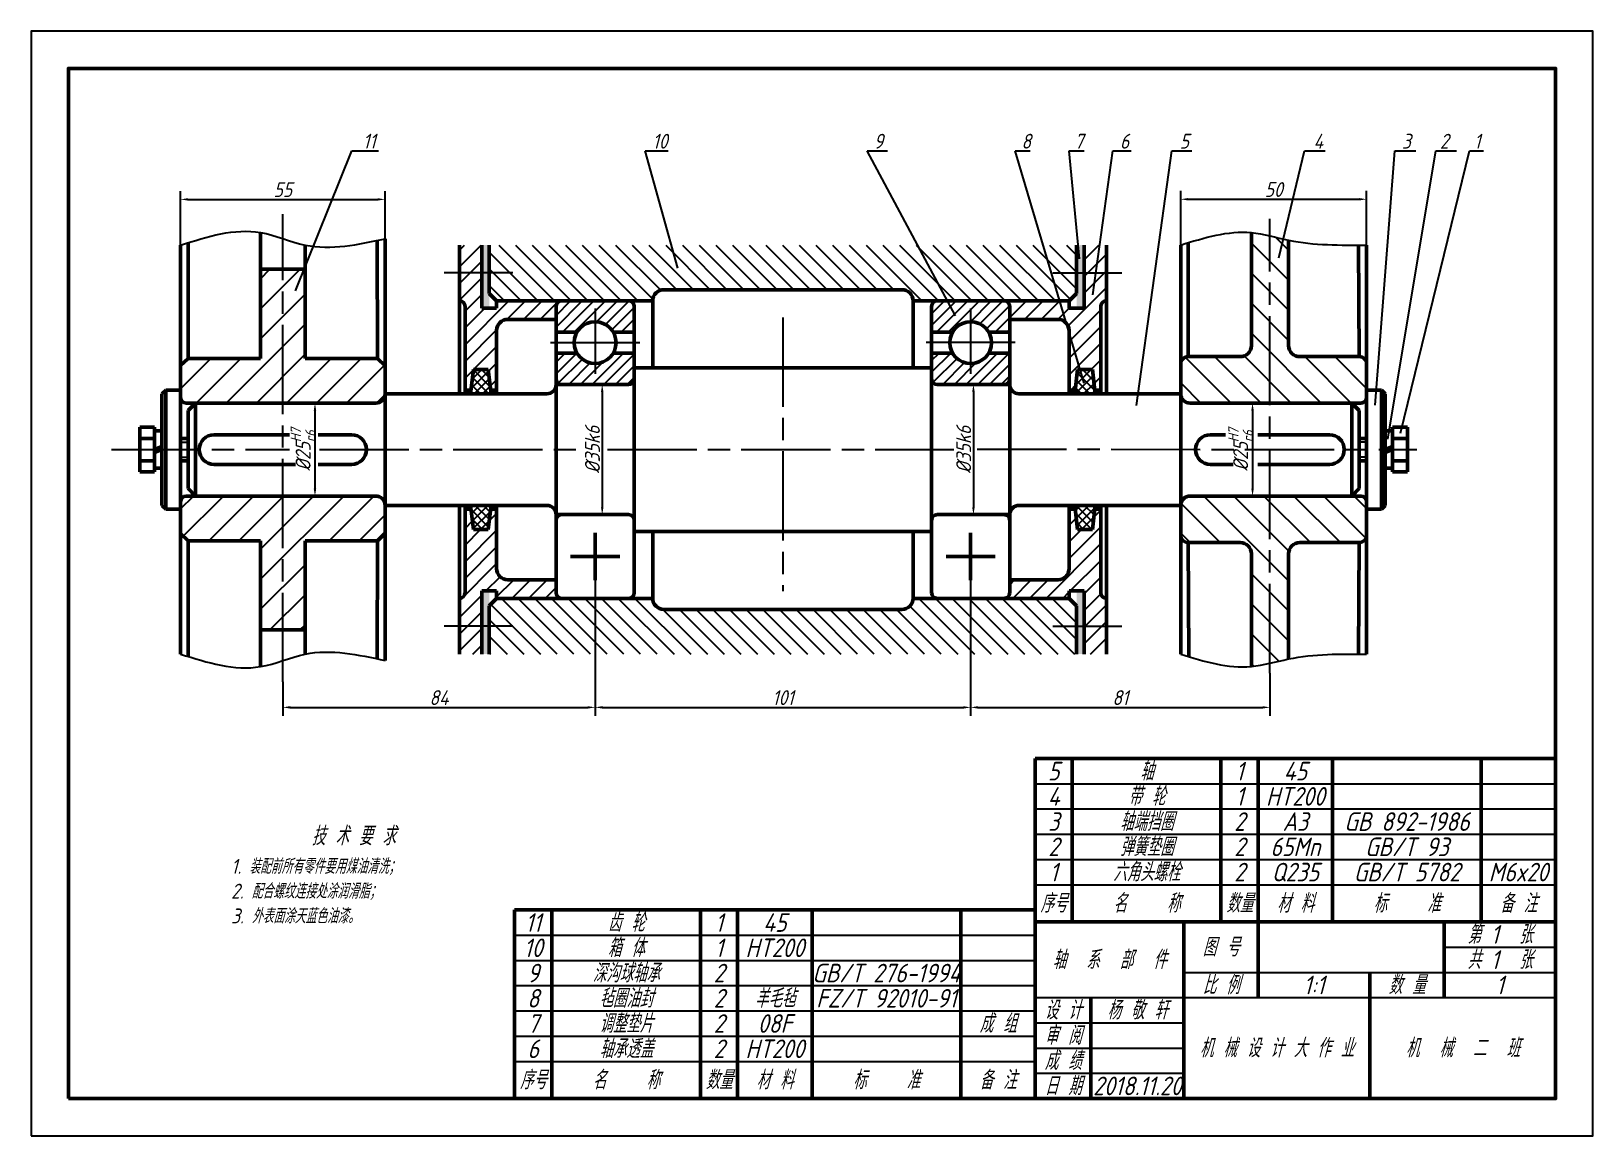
# Model space of a CAD drawing. Header units: millimetres. Extents: x 0 to 878, y 0 to 297.
# Drawn here: x 0 to 420, y 0 to 297 of the extents above; entities that cross this region are included whole.
import ezdxf

# ---------------------------------------------------------------- set-up
doc = ezdxf.new("R2010")
doc.units = ezdxf.units.MM
doc.linetypes.add('ACAD_ISO08W100', pattern=[36, 24, -3, 6, -3])
doc.layers.get('0').update_dxf_attribs({"lineweight": 25})
for name, color, linetype, lineweight in [('剖面线', 3, 'Continuous', 25), ('标注', 5, 'Continuous', 25), ('粗线', 7, 'Continuous', 50), ('细点画线', 1, 'ACAD_ISO08W100', 25)]:
    doc.layers.add(name, color=color, linetype=linetype, lineweight=lineweight)
doc.styles.add('GB', font='gbeitc.shx', dxfattribs={"height": 4, "bigfont": 'gbcbig.shx'})
doc.styles.add('表格', font='gbeitc.shx', dxfattribs={"height": 5, "bigfont": 'gbcbig.shx'})
doc.dimstyles.new('GB', dxfattribs={"dimtxt": 4, "dimasz": 2, "dimexe": 2.25, "dimexo": 0, "dimtad": 1, "dimdec": 0, "dimzin": 0, "dimdsep": 46, "dimtxsty": 'GB', "dimcen": 0.09, "dimadec": 0, "dimazin": 0, "dimtfac": 1, "dimtdec": 0, "dimtmove": 0, "dimatfit": 3, "dimfxl": 1, "dimtolj": 1, "dimtzin": 0, "dimarcsym": 0})
doc.dimstyles.new('GB$0', dxfattribs={"dimtxt": 4, "dimasz": 2, "dimexe": 2.25, "dimexo": 0, "dimtad": 1, "dimdec": 0, "dimzin": 0, "dimdsep": 46, "dimtxsty": 'GB', "dimcen": 0.09, "dimadec": 0, "dimazin": 0, "dimtfac": 1, "dimtdec": 0, "dimtmove": 0, "dimatfit": 3, "dimfxl": 1, "dimtolj": 1, "dimtzin": 0, "dimarcsym": 0})
pattern_1 = [(45, (-487.2824, -27.532), (-4.041115, 4.041115), [])]
pattern_2 = [(45, (-487.2824, -27.532), (-2.245064, 2.245064), [])]
pattern_3 = [(135, (-487.2824, -27.532), (-2.245064, -2.245064), [])]

# ---------------------------------------------------------------- blocks, each defined once
blk = doc.blocks.new('*T72')
at = {"color": 0, "linetype": 'ByBlock', "lineweight": -2, "transparency": 16777216}
for p, q in [((0, 0), (140, 0)), ((0, 0), (0, -47.51)), ((40, 0), (40, -47.51)), ((60, 0), (60, -20.36)), ((110, 0), (110, -20.36)), ((140, 0), (140, -47.51)), ((110, -6.79), (140, -6.79)), ((40, -13.57), (140, -13.57)), ((90, -13.57), (90, -47.51)), ((0, -20.36), (140, -20.36)), ((15, -20.36), (15, -47.51)), ((0, -27.15), (40, -27.15)), ((0, -33.93), (40, -33.93)), ((0, -40.72), (40, -40.72)), ((0, -47.51), (140, -47.51))]:
    blk.add_line(p, q, dxfattribs=at)
at = {"color": 0, "transparency": 16777216, "char_height": 5, "attachment_point": 5, "style": '表格'}
for s, insert, width in [('图 号', (50, -6.79), 19.88), ('第 1  张', (125, -3.39), 29.88), ('轴  系  部  件', (20, -10.18), 39.88), ('共 1  张', (125, -10.18), 29.88), ('比 例', (50, -16.97), 19.88), ('1:1', (75, -16.97), 29.88), ('数 量', (100, -16.97), 19.88), ('1', (125, -16.97), 29.88), ('设 计', (7.5, -23.75), 14.88), ('杨 敬 轩', (27.5, -23.75), 24.88), ('审 阅', (7.5, -30.54), 14.88), ('机 械 设 计 大 作 业', (65, -33.93), 49.88), ('机  械  二  班', (115, -33.93), 49.88), ('成 绩', (7.5, -37.33), 14.88), ('日 期', (7.5, -44.11), 14.88), ('2018.11.20', (27.5, -44.11), 24.88)]:
    blk.add_mtext(s, dxfattribs=dict(at, insert=insert, width=width))
blk = doc.blocks.new('*T73')
at = {"color": 0, "linetype": 'ByBlock', "lineweight": -2, "transparency": 16777216}
for p, q in [((0, 43.93), (140, 43.93)), ((0, 0), (0, 43.93)), ((10, 0), (10, 43.93)), ((50, 0), (50, 43.93)), ((60, 0), (60, 43.93)), ((80, 0), (80, 43.93)), ((120, 0), (120, 43.93)), ((140, 0), (140, 43.93)), ((0, 37.15), (140, 37.15)), ((0, 30.36), (140, 30.36)), ((0, 23.57), (140, 23.57)), ((0, 16.79), (140, 16.79)), ((0, 10), (140, 10)), ((0, 0), (140, 0))]:
    blk.add_line(p, q, dxfattribs=at)
at = {"color": 0, "transparency": 16777216, "char_height": 5, "attachment_point": 5, "style": '表格'}
for s, insert, width in [('5', (5, 40.54), 9.88), ('轴', (30, 40.54), 39.88), ('1', (55, 40.54), 9.88), ('45', (70, 40.54), 19.88), ('4', (5, 33.75), 9.88), ('带 轮', (30, 33.75), 39.88), ('1', (55, 33.75), 9.88), ('HT200', (70, 33.75), 19.88), ('3', (5, 26.97), 9.88), ('轴端挡圈', (30, 26.97), 39.88), ('2', (55, 26.97), 9.88), ('A3', (70, 26.97), 19.88), ('GB 892-1986', (100, 26.97), 39.88), ('2', (5, 20.18), 9.88), ('弹簧垫圈', (30, 20.18), 39.88), ('2', (55, 20.18), 9.88), ('65Mn', (70, 20.18), 19.88), ('GB/T 93', (100, 20.18), 39.88), ('1', (5, 13.39), 9.88), ('六角头螺栓', (30, 13.39), 39.88), ('2', (55, 13.39), 9.88), ('Q235', (70, 13.39), 19.88), ('GB/T 5782', (100, 13.39), 39.88), ('M6x20', (130, 13.39), 19.88), ('序号', (5, 5), 9.88), ('名    称', (30, 5), 39.88), ('数量', (55, 5), 9.88), ('材 料', (70, 5), 19.88), ('标    准', (100, 5), 39.88), ('备 注', (130, 5), 19.88)]:
    blk.add_mtext(s, dxfattribs=dict(at, insert=insert, width=width))
blk = doc.blocks.new('*D91')
at = {"layer": 'Defpoints', "color": 0, "transparency": 16777216}
for p in [(150.92, 202.01), (150.92, 167.01), (153.57, 167.01)]:
    blk.add_point(p, dxfattribs=at)
at = {"layer": '标注', "color": 0, "lineweight": -2, "transparency": 16777216}
for p, q in [((150.92, 202.01), (155.82, 202.01)), ((153.57, 200.01), (153.57, 169.01)), ((150.92, 167.01), (155.82, 167.01))]:
    blk.add_line(p, q, dxfattribs=at)
at = {"layer": '标注', "color": 0, "transparency": 16777216}
for points in [[(153.24, 200.01), (153.91, 200.01), (153.57, 202.01)], [(153.24, 169.01), (153.91, 169.01), (153.57, 167.01)]]:
    blk.add_solid(points, dxfattribs=at)
at = {"layer": '标注', "color": 0, "transparency": 16777216, "insert": (150.95, 184.51), "char_height": 4, "attachment_point": 5, "rotation": 90, "style": 'GB'}
blk.add_mtext('\\A1;%%C35k6', dxfattribs=at)
blk = doc.blocks.new('*D89')
at = {"layer": 'Defpoints', "color": 0, "transparency": 16777216}
for p in [(250.77, 202.01), (250.77, 167.01), (253.42, 167.01)]:
    blk.add_point(p, dxfattribs=at)
at = {"layer": '标注', "color": 0, "lineweight": -2, "transparency": 16777216}
for p, q in [((250.77, 202.01), (255.67, 202.01)), ((253.42, 200.01), (253.42, 169.01)), ((250.77, 167.01), (255.67, 167.01))]:
    blk.add_line(p, q, dxfattribs=at)
at = {"layer": '标注', "color": 0, "transparency": 16777216}
for points in [[(253.09, 200.01), (253.76, 200.01), (253.42, 202.01)], [(253.09, 169.01), (253.76, 169.01), (253.42, 167.01)]]:
    blk.add_solid(points, dxfattribs=at)
at = {"layer": '标注', "color": 0, "transparency": 16777216, "insert": (250.8, 184.51), "char_height": 4, "attachment_point": 5, "rotation": 90, "style": 'GB'}
blk.add_mtext('\\A1;%%C35k6', dxfattribs=at)
blk = doc.blocks.new('*D92')
at = {"layer": 'Defpoints', "color": 0, "transparency": 16777216}
for p in [(67.67, 197.01), (67.17, 172.01), (76.32, 172.01)]:
    blk.add_point(p, dxfattribs=at)
at = {"layer": '标注', "color": 0, "lineweight": -2, "transparency": 16777216}
for p, q in [((67.67, 197.01), (78.57, 197.01)), ((76.32, 195.01), (76.32, 174.01)), ((67.17, 172.01), (78.57, 172.01))]:
    blk.add_line(p, q, dxfattribs=at)
at = {"layer": '标注', "color": 0, "transparency": 16777216}
for points in [[(75.98, 195.01), (76.65, 195.01), (76.32, 197.01)], [(75.98, 174.01), (76.65, 174.01), (76.32, 172.01)]]:
    blk.add_solid(points, dxfattribs=at)
at = {"layer": '标注', "color": 0, "transparency": 16777216, "insert": (73.13, 184.51), "char_height": 4, "attachment_point": 5, "rotation": 90, "style": 'GB'}
blk.add_mtext('\\A1;%%C25{\\H0.7x;\\SH7^ r6;}', dxfattribs=at)
blk = doc.blocks.new('*D90')
at = {"layer": 'Defpoints', "color": 0, "transparency": 16777216}
for p in [(326.03, 197.01), (325.53, 172.01), (328.49, 172.01)]:
    blk.add_point(p, dxfattribs=at)
at = {"layer": '标注', "color": 0, "lineweight": -2, "transparency": 16777216}
for p, q in [((326.03, 197.01), (330.74, 197.01)), ((328.49, 195.01), (328.49, 174.01)), ((325.53, 172.01), (330.74, 172.01))]:
    blk.add_line(p, q, dxfattribs=at)
at = {"layer": '标注', "color": 0, "transparency": 16777216}
for points in [[(328.16, 195.01), (328.82, 195.01), (328.49, 197.01)], [(328.16, 174.01), (328.82, 174.01), (328.49, 172.01)]]:
    blk.add_solid(points, dxfattribs=at)
at = {"layer": '标注', "color": 0, "transparency": 16777216, "insert": (325.3, 184.51), "char_height": 4, "attachment_point": 5, "rotation": 90, "style": 'GB'}
blk.add_mtext('\\A1;%%C25{\\H0.7x;\\SH7^ r6;}', dxfattribs=at)
blk = doc.blocks.new('*D93')
at = {"layer": 'Defpoints', "color": 0, "transparency": 16777216}
for p in [(151.67, 149.41), (67.67, 122.03), (151.67, 115.19)]:
    blk.add_point(p, dxfattribs=at)
at = {"layer": '标注', "color": 0, "lineweight": -2, "transparency": 16777216}
for p, q in [((151.67, 149.41), (151.67, 112.94)), ((67.67, 122.03), (67.67, 112.94)), ((69.67, 115.19), (149.67, 115.19))]:
    blk.add_line(p, q, dxfattribs=at)
at = {"layer": '标注', "color": 0, "transparency": 16777216}
for points in [[(69.67, 115.52), (69.67, 114.86), (67.67, 115.19)], [(149.67, 115.52), (149.67, 114.86), (151.67, 115.19)]]:
    blk.add_solid(points, dxfattribs=at)
at = {"layer": '标注', "color": 0, "transparency": 16777216, "insert": (109.67, 117.81), "char_height": 4, "attachment_point": 5, "style": 'GB'}
blk.add_mtext('\\A1;84', dxfattribs=at)
blk = doc.blocks.new('*D94')
at = {"layer": 'Defpoints', "color": 0, "transparency": 16777216}
for p in [(151.67, 149.41), (252.67, 149.41), (252.67, 115.19)]:
    blk.add_point(p, dxfattribs=at)
at = {"layer": '标注', "color": 0, "lineweight": -2, "transparency": 16777216}
for p, q in [((151.67, 149.41), (151.67, 112.94)), ((252.67, 149.41), (252.67, 112.94)), ((153.67, 115.19), (250.67, 115.19))]:
    blk.add_line(p, q, dxfattribs=at)
at = {"layer": '标注', "color": 0, "transparency": 16777216}
for points in [[(153.67, 115.52), (153.67, 114.86), (151.67, 115.19)], [(250.67, 115.52), (250.67, 114.86), (252.67, 115.19)]]:
    blk.add_solid(points, dxfattribs=at)
at = {"layer": '标注', "color": 0, "transparency": 16777216, "insert": (202.17, 117.81), "char_height": 4, "attachment_point": 5, "style": 'GB'}
blk.add_mtext('\\A1;101', dxfattribs=at)
blk = doc.blocks.new('*D95')
at = {"layer": 'Defpoints', "color": 0, "transparency": 16777216}
for p in [(252.67, 149.41), (333.17, 124.42), (333.17, 115.19)]:
    blk.add_point(p, dxfattribs=at)
at = {"layer": '标注', "color": 0, "lineweight": -2, "transparency": 16777216}
for p, q in [((252.67, 149.41), (252.67, 112.94)), ((333.17, 124.42), (333.17, 112.94)), ((254.67, 115.19), (331.17, 115.19))]:
    blk.add_line(p, q, dxfattribs=at)
at = {"layer": '标注', "color": 0, "transparency": 16777216}
for points in [[(254.67, 115.52), (254.67, 114.86), (252.67, 115.19)], [(331.17, 115.52), (331.17, 114.86), (333.17, 115.19)]]:
    blk.add_solid(points, dxfattribs=at)
at = {"layer": '标注', "color": 0, "transparency": 16777216, "insert": (292.92, 117.81), "char_height": 4, "attachment_point": 5, "style": 'GB'}
blk.add_mtext('\\A1;81', dxfattribs=at)
blk = doc.blocks.new('*D96')
at = {"layer": 'Defpoints', "color": 0, "transparency": 16777216}
for p in [(95.17, 251.79), (40.17, 239.51), (95.17, 241.22)]:
    blk.add_point(p, dxfattribs=at)
at = {"layer": '标注', "color": 0, "lineweight": -2, "transparency": 16777216}
for p, q in [((40.17, 239.51), (40.17, 254.04)), ((95.17, 241.22), (95.17, 254.04)), ((42.17, 251.79), (93.17, 251.79))]:
    blk.add_line(p, q, dxfattribs=at)
at = {"layer": '标注', "color": 0, "transparency": 16777216}
for points in [[(42.17, 252.12), (42.17, 251.46), (40.17, 251.79)], [(93.17, 252.12), (93.17, 251.46), (95.17, 251.79)]]:
    blk.add_solid(points, dxfattribs=at)
at = {"layer": '标注', "color": 0, "transparency": 16777216, "insert": (67.67, 254.41), "char_height": 4, "attachment_point": 5, "style": 'GB'}
blk.add_mtext('\\A1;55', dxfattribs=at)
blk = doc.blocks.new('*D97')
at = {"layer": 'Defpoints', "color": 0, "transparency": 16777216}
for p in [(359.17, 251.82), (309.17, 239.51), (359.17, 239.51)]:
    blk.add_point(p, dxfattribs=at)
at = {"layer": '标注', "color": 0, "lineweight": -2, "transparency": 16777216}
for p, q in [((309.17, 239.51), (309.17, 254.07)), ((359.17, 239.51), (359.17, 254.07)), ((311.17, 251.82), (357.17, 251.82))]:
    blk.add_line(p, q, dxfattribs=at)
at = {"layer": '标注', "color": 0, "transparency": 16777216}
for points in [[(311.17, 252.15), (311.17, 251.49), (309.17, 251.82)], [(357.17, 252.15), (357.17, 251.49), (359.17, 251.82)]]:
    blk.add_solid(points, dxfattribs=at)
at = {"layer": '标注', "color": 0, "transparency": 16777216, "insert": (334.17, 254.44), "char_height": 4, "attachment_point": 5, "style": 'GB'}
blk.add_mtext('\\A1;50', dxfattribs=at)
blk = doc.blocks.new('*T100')
at = {"color": 0, "linetype": 'ByBlock', "lineweight": -2, "transparency": 16777216}
for p, q in [((0, 50.72), (140, 50.72)), ((0, 0), (0, 50.72)), ((10, 0), (10, 50.72)), ((50, 0), (50, 50.72)), ((60, 0), (60, 50.72)), ((80, 0), (80, 50.72)), ((120, 0), (120, 50.72)), ((140, 0), (140, 50.72)), ((0, 43.93), (140, 43.93)), ((0, 37.15), (140, 37.15)), ((0, 30.36), (140, 30.36)), ((0, 23.57), (140, 23.57)), ((0, 16.79), (140, 16.79)), ((0, 10), (140, 10)), ((0, 0), (140, 0))]:
    blk.add_line(p, q, dxfattribs=at)
at = {"color": 0, "transparency": 16777216, "char_height": 5, "attachment_point": 5, "style": '表格'}
for s, insert, width in [('11', (5, 47.33), 9.88), ('齿 轮', (30, 47.33), 39.88), ('1', (55, 47.33), 9.88), ('45', (70, 47.33), 19.88), ('10', (5, 40.54), 9.88), ('箱 体', (30, 40.54), 39.88), ('1', (55, 40.54), 9.88), ('HT200', (70, 40.54), 19.88), ('9', (5, 33.75), 9.88), ('深沟球轴承', (30, 33.75), 39.88), ('2', (55, 33.75), 9.88), ('GB/T 276-1994', (100, 33.75), 39.88), ('8', (5, 26.97), 9.88), ('毡圈油封', (30, 26.97), 39.88), ('2', (55, 26.97), 9.88), ('羊毛毡', (70, 26.97), 19.88), ('FZ/T 92010-91', (100, 26.97), 39.88), ('7', (5, 20.18), 9.88), ('调整垫片', (30, 20.18), 39.88), ('2', (55, 20.18), 9.88), ('08F', (70, 20.18), 19.88), ('成 组', (130, 20.18), 19.88), ('6', (5, 13.39), 9.88), ('轴承透盖', (30, 13.39), 39.88), ('2', (55, 13.39), 9.88), ('HT200', (70, 13.39), 19.88), ('序号', (5, 5), 9.88), ('名    称', (30, 5), 39.88), ('数量', (55, 5), 9.88), ('材 料', (70, 5), 19.88), ('标    准', (100, 5), 39.88), ('备 注', (130, 5), 19.88)]:
    blk.add_mtext(s, dxfattribs=dict(at, insert=insert, width=width))

msp = doc.modelspace()

# ---------------------------------------------------------------- hatches: boundary and pattern name
at = {"layer": '剖面线'}
h = msp.add_hatch(dxfattribs=at)
h.set_pattern_fill('ANSI31', color=256)
h.set_pattern_definition(pattern_2)
h.paths.add_polyline_path([(128.17, 219.51), (141.17, 219.51), (141.17, 223.01, -0.414214), (142.67, 224.51), (125.17, 224.51), (125.17, 222.51), (121.17, 222.51), (121.17, 239.51), (115.17, 239.51), (115.17, 224.51, -0.414214), (116.67, 223.01), (116.67, 200.51), (118.29, 200.51), (118.92, 206.01), (122.92, 206.01), (123.56, 200.51), (125.17, 200.51), (125.17, 206.01), (125.17, 216.51, -0.414214)])
h = msp.add_hatch(dxfattribs=at)
h.set_pattern_fill('ANSI31', color=256)
h.set_pattern_definition(pattern_2)
h.paths.add_polyline_path([(125.17, 152.51), (125.17, 168.51), (123.56, 168.51), (122.92, 163.01), (118.92, 163.01), (118.29, 168.51), (116.67, 168.51), (116.67, 146.01, -0.414214), (115.17, 144.51), (115.17, 129.51), (121.17, 129.51), (121.17, 146.51), (125.17, 146.51), (125.17, 144.51), (142.67, 144.51, -0.414214), (141.17, 146.01), (141.17, 149.51), (128.17, 149.51, -0.414214)])
h.paths.add_polyline_path([(287.67, 168.51), (286.06, 168.51), (285.42, 163.01), (281.42, 163.01), (280.79, 168.51), (279.17, 168.51), (279.17, 152.51, -0.414214), (276.17, 149.51), (263.17, 149.51), (263.17, 146.01, -0.414214), (261.67, 144.51), (279.17, 144.51), (279.17, 146.51), (283.17, 146.51), (283.17, 129.51), (289.17, 129.51), (289.17, 144.51, -0.414214), (287.67, 146.01)])
h.paths.add_polyline_path([(287.67, 223.01, -0.414214), (289.17, 224.51), (289.17, 239.51), (283.17, 239.51), (283.17, 222.51), (279.17, 222.51), (279.17, 224.51), (261.67, 224.51, -0.414214), (263.17, 223.01), (263.17, 219.51), (276.17, 219.51, -0.414214), (279.17, 216.51), (279.17, 200.51), (280.79, 200.51), (281.42, 206.01), (285.42, 206.01), (286.06, 200.51), (287.67, 200.51)])
h = msp.add_hatch(color=256, dxfattribs=at)
h.dxf.hatch_style = 1
h.paths.add_polyline_path([(123.17, 239.51), (121.17, 239.51), (121.17, 222.51), (123.17, 222.51)])
h.paths.add_polyline_path([(283.17, 239.51), (281.17, 239.51), (281.17, 222.51), (283.17, 222.51)])
h.paths.add_polyline_path([(283.17, 146.51), (281.17, 146.51), (281.17, 129.51), (283.17, 129.51)])
h.paths.add_polyline_path([(123.17, 146.51), (121.17, 146.51), (121.17, 129.51), (123.17, 129.51)])
h = msp.add_hatch(dxfattribs=at)
h.set_pattern_fill('ANSI31', color=256, angle=90)
h.set_pattern_definition(pattern_3)
h.paths.add_polyline_path([(281.17, 239.51), (202.17, 239.51), (123.17, 239.51), (123.17, 226.51), (125.17, 224.51), (167.17, 224.51, -0.414214), (170.17, 227.51), (234.17, 227.51, -0.414214), (237.17, 224.51), (279.17, 224.51), (281.17, 226.51)])
h = msp.add_hatch(dxfattribs=at)
h.set_pattern_fill('ANSI31', color=256, scale=1.8, angle=90)
h.set_pattern_definition([(135, (-487.2824, -27.532), (-4.041115, -4.041115), [])])
edge = h.paths.add_edge_path()
edge.add_arc((357.67, 170.51), 1.5, 0, 90)
edge.add_line((357.67, 172.01), (311.67, 172.01))
edge.add_arc((311.67, 169.51), 2.5, 90, 180)
edge.add_line((309.17, 169.51), (309.17, 161.51))
edge.add_arc((311.17, 161.51), 2, 180, 270)
edge.add_line((311.17, 159.51), (325.17, 159.51))
edge.add_arc((325.17, 156.51), 3, 0, 90, ccw=False)
edge.add_line((328.17, 156.51), (328.17, 126.17))
edge.add_spline(control_points=[(328.17, 126.17), (331.51, 126.48), (334.82, 127.52), (338.17, 128.2)], knot_values=[0, 0, 0, 0, 10.204605, 10.204605, 10.204605, 10.204605], degree=3, periodic=0)
edge.add_line((338.17, 128.2), (338.17, 156.51))
edge.add_arc((341.17, 156.51), 3, 90, 180, ccw=False)
edge.add_line((341.17, 159.51), (357.17, 159.51))
edge.add_arc((357.17, 161.51), 2, 270, 360)
edge.add_line((359.17, 161.51), (359.17, 170.51))
edge = h.paths.add_edge_path()
edge.add_arc((357.17, 207.51), 2, 0, 90)
edge.add_line((357.17, 209.51), (341.17, 209.51))
edge.add_arc((341.17, 212.51), 3, 180, 270, ccw=False)
edge.add_line((338.17, 212.51), (338.17, 240.82))
edge.add_spline(control_points=[(338.17, 240.82), (334.82, 241.51), (331.51, 242.54), (328.17, 242.86)], knot_values=[0, 0, 0, 0, 10.204605, 10.204605, 10.204605, 10.204605], degree=3, periodic=0)
edge.add_line((328.17, 242.86), (328.17, 212.51))
edge.add_arc((325.17, 212.51), 3, -90, 0, ccw=False)
edge.add_line((325.17, 209.51), (311.17, 209.51))
edge.add_arc((311.17, 207.51), 2, 90, 180)
edge.add_line((309.17, 207.51), (309.17, 199.51))
edge.add_arc((311.67, 199.51), 2.5, 180, 270)
edge.add_line((311.67, 197.01), (357.67, 197.01))
edge.add_arc((357.67, 198.51), 1.5, 270, 360)
edge.add_line((359.17, 198.51), (359.17, 207.51))
h = msp.add_hatch(dxfattribs=at)
h.set_pattern_fill('ANSI31', color=256, scale=1.8)
h.set_pattern_definition(pattern_1)
h.paths.add_polyline_path([(95.17, 209.01), (73.67, 209.01), (73.67, 233.01), (61.67, 233.01), (61.67, 209.01), (40.17, 209.01), (40.17, 197.01), (92.67, 197.01, 0.414214), (95.17, 199.51)])
h = msp.add_hatch(dxfattribs=at)
h.set_pattern_fill('ANSI31', color=256, scale=0.7)
h.set_pattern_definition([(45, (-487.2824, -27.532), (-1.571545, 1.571545), [])])
h.paths.add_polyline_path([(162.17, 223.01, 0.414214), (160.67, 224.51), (142.67, 224.51, 0.414214), (141.17, 223.01), (141.17, 219.51), (141.17, 216.08), (146.8, 216.08, -0.57735), (156.55, 216.08), (162.17, 216.08)])
h.paths.add_polyline_path([(162.17, 206.51), (162.17, 210.45), (156.55, 210.45, -0.57735), (146.8, 210.45), (141.17, 210.45), (141.17, 203.51, 0.414214), (142.67, 202.01), (160.67, 202.01, 0.414214), (162.17, 203.51)])
h.paths.add_polyline_path([(263.17, 223.01, 0.414214), (261.67, 224.51), (243.67, 224.51, 0.414214), (242.17, 223.01), (242.17, 216.08), (247.8, 216.08, -0.57735), (257.55, 216.08), (263.17, 216.08)])
h.paths.add_polyline_path([(263.17, 210.45), (257.55, 210.45, -0.57735), (247.8, 210.45), (242.17, 210.45), (242.17, 203.51, 0.414214), (243.67, 202.01), (261.67, 202.01, 0.414214), (263.17, 203.51)])
h = msp.add_hatch(dxfattribs=at)
h.set_pattern_fill('ANSI37', color=256, scale=0.5)
h.set_pattern_definition([(45, (-487.2824, -27.5319), (-1.122532, 1.122532), []), (135, (-487.2824, -27.5319), (-1.122532, -1.122532), [])])
h.paths.add_polyline_path([(122.92, 206.01), (118.92, 206.01), (118.17, 199.51), (123.67, 199.51)])
h.paths.add_polyline_path([(123.67, 169.51), (118.17, 169.51), (118.92, 163.01), (122.92, 163.01)])
h.paths.add_polyline_path([(285.42, 206.01), (281.42, 206.01), (280.67, 199.51), (286.17, 199.51)])
h.paths.add_polyline_path([(286.17, 169.51), (280.67, 169.51), (281.42, 163.01), (285.42, 163.01)])
h = msp.add_hatch(dxfattribs=at)
h.set_pattern_fill('ANSI31', color=256, scale=1.8)
h.set_pattern_definition(pattern_1)
h.paths.add_polyline_path([(61.67, 160.01), (61.67, 136.01), (73.67, 136.01), (73.67, 160.01), (95.17, 160.01), (95.17, 169.51, 0.414214), (92.67, 172.01), (40.17, 172.01), (40.17, 160.01)])
h = msp.add_hatch(dxfattribs=at)
h.set_pattern_fill('ANSI31', color=256, angle=90)
h.set_pattern_definition(pattern_3)
h.paths.add_polyline_path([(281.17, 142.51), (279.17, 144.51), (237.17, 144.51, -0.414214), (234.17, 141.51), (170.17, 141.51, -0.414214), (167.17, 144.51), (125.17, 144.51), (123.17, 142.51), (123.17, 129.51), (202.17, 129.51), (281.17, 129.51)])

# ---------------------------------------------------------------- linework, layer by layer
for p, q in [((40.17, 186.51), (42.17, 186.51)), ((359.17, 186.51), (357.17, 186.51)), ((40.17, 182.51), (42.17, 182.51)), ((359.17, 182.51), (357.17, 182.51))]:
    msp.add_line(p, q)
msp.add_lwpolyline([(0, 0), (420, 0), (420, 297), (0, 297)], close=True)
for points in [[(40.17, 239.51), (61.67, 242.88), (73.67, 239.51), (95.17, 241.22)], [(309.17, 239.51), (328.17, 242.86), (338.17, 240.82), (359.17, 239.51)], [(40.17, 129.51), (61.67, 126.15), (73.67, 129.51), (95.17, 127.8)], [(309.17, 129.51), (328.17, 126.17), (338.17, 128.2), (359.17, 129.51)]]:
    msp.add_spline(points, degree=3)
at = {"layer": '粗线'}
for p, q in [((40.17, 198.51), (40.17, 239.51)), ((42.17, 209.01), (42.21, 240.15)), ((61.67, 209.01), (61.67, 242.88)), ((73.67, 209.01), (73.67, 239.51)), ((93.17, 209.01), (93.05, 240.77)), ((95.17, 199.51), (95.17, 241.22)), ((115.17, 199.51), (115.17, 239.51)), ((121.17, 222.51), (121.17, 239.51)), ((123.17, 226.51), (123.17, 239.51)), ((281.17, 226.51), (281.17, 239.51)), ((283.17, 222.51), (283.17, 239.51)), ((289.17, 199.51), (289.17, 239.51)), ((309.17, 207.51), (309.17, 239.51)), ((311.17, 209.51), (311.17, 240.13)), ((328.17, 212.51), (328.17, 242.86)), ((338.17, 212.51), (338.17, 240.82)), ((357.17, 209.51), (357.02, 239.5)), ((359.17, 239.51), (359.17, 207.51)), ((281.17, 226.51), (281.17, 235.74)), ((73.67, 233.01), (61.67, 233.01)), ((73.67, 209.01), (73.67, 233.01)), ((170.17, 227.51), (234.17, 227.51)), ((115.17, 224.51), (115.17, 224.51)), ((116.67, 223.01), (116.67, 199.51)), ((125.17, 224.51), (123.17, 226.51)), ((167.17, 224.51), (125.17, 224.51)), ((125.17, 224.51), (125.17, 222.51)), ((141.17, 223.01), (141.17, 203.51)), ((141.17, 223.01), (141.17, 219.51)), ((160.67, 224.51), (142.67, 224.51)), ((162.17, 203.51), (162.17, 223.01)), ((167.17, 206.51), (167.17, 224.51)), ((237.17, 224.51), (279.17, 224.51)), ((237.17, 224.51), (237.17, 206.51)), ((237.17, 224.51), (279.17, 224.51)), ((242.17, 203.51), (242.17, 223.01)), ((243.67, 224.51), (261.67, 224.51)), ((263.17, 223.01), (263.17, 202.01)), ((279.17, 224.51), (281.17, 226.51)), ((279.17, 224.51), (281.17, 226.51)), ((279.17, 224.51), (279.17, 222.51)), ((287.67, 223.01), (287.67, 199.51)), ((289.17, 224.51), (289.17, 224.51)), ((125.17, 222.51), (121.17, 222.51)), ((141.17, 219.51), (128.17, 219.51)), ((263.17, 219.51), (276.17, 219.51)), ((279.17, 222.51), (283.17, 222.51)), ((125.17, 216.51), (125.17, 199.51)), ((141.17, 216.08), (146.8, 216.08)), ((156.55, 216.08), (162.17, 216.08)), ((247.8, 216.08), (242.17, 216.08)), ((263.17, 216.08), (257.55, 216.08)), ((279.17, 216.51), (279.17, 199.51)), ((141.17, 210.45), (146.8, 210.45)), ((156.55, 210.45), (162.17, 210.45)), ((247.8, 210.45), (242.17, 210.45)), ((263.17, 210.45), (257.55, 210.45)), ((40.17, 209.01), (40.22, 209.01)), ((42.17, 209.01), (40.17, 207.09)), ((42.17, 209.01), (61.67, 209.01)), ((73.67, 209.01), (93.17, 209.01)), ((93.17, 209.01), (95.17, 207.01)), ((118.92, 206.01), (118.17, 199.51)), ((122.92, 206.01), (118.92, 206.01)), ((122.92, 206.01), (123.67, 199.51)), ((125.17, 199.51), (125.17, 206.01)), ((162.17, 206.51), (162.17, 206.51)), ((162.17, 206.51), (202.17, 206.51)), ((162.17, 206.51), (162.17, 162.51)), ((242.17, 206.51), (202.17, 206.51)), ((242.17, 206.51), (242.17, 206.51)), ((242.17, 206.51), (242.17, 184.51)), ((242.17, 206.51), (242.17, 206.51)), ((281.42, 206.01), (280.67, 199.51)), ((281.42, 206.01), (285.42, 206.01)), ((285.42, 206.01), (286.17, 199.51)), ((309.17, 199.51), (309.17, 207.51)), ((311.17, 209.51), (325.17, 209.51)), ((341.17, 209.51), (357.17, 209.51)), ((359.17, 198.51), (359.17, 207.51)), ((141.17, 203.51), (141.17, 184.51)), ((141.17, 202.01), (141.17, 202.01)), ((141.17, 202.01), (160.67, 202.01)), ((263.17, 202.01), (243.67, 202.01)), ((263.17, 202.01), (246.67, 202.01)), ((263.17, 202.01), (263.17, 202.01)), ((263.17, 202.01), (263.17, 184.51)), ((263.17, 202.01), (263.17, 202.01)), ((36.17, 200.51), (35.17, 199.51)), ((35.17, 199.51), (35.17, 169.51)), ((40.17, 200.51), (36.17, 200.51)), ((36.17, 200.51), (36.17, 168.51)), ((40.17, 198.51), (40.17, 170.51)), ((95.17, 199.51), (95.17, 199.51)), ((95.17, 199.51), (138.67, 199.51)), ((95.17, 199.51), (95.17, 184.51)), ((116.67, 199.51), (116.67, 200.51)), ((116.67, 200.51), (118.29, 200.51)), ((123.56, 200.51), (125.17, 200.51)), ((309.17, 199.51), (265.67, 199.51)), ((280.79, 200.51), (279.17, 200.51)), ((287.67, 200.51), (286.06, 200.51)), ((309.17, 199.51), (309.17, 199.51)), ((309.17, 199.51), (309.17, 184.51)), ((363.17, 200.51), (359.17, 200.51)), ((359.17, 198.51), (359.17, 170.51)), ((359.17, 170.51), (359.17, 198.51)), ((364.17, 199.51), (363.17, 200.51)), ((363.17, 168.51), (363.17, 200.51)), ((364.17, 169.51), (364.17, 199.51)), ((92.67, 197.01), (41.67, 197.01)), ((44.17, 197.01), (42.17, 195.01)), ((42.17, 184.51), (42.17, 195.01)), ((44.17, 197.01), (92.67, 197.01)), ((44.17, 197.01), (44.17, 172.01)), ((357.67, 197.01), (311.67, 197.01)), ((355.17, 197.01), (357.17, 195.01)), ((355.17, 197.01), (355.17, 172.01)), ((357.17, 195.01), (357.17, 174.01)), ((357.17, 184.51), (357.17, 195.01)), ((29.17, 178.51), (29.17, 190.51)), ((29.17, 190.51), (33.17, 190.51)), ((33.17, 190.51), (33.17, 178.51)), ((33.17, 189.51), (35.17, 189.51)), ((366.17, 189.51), (364.17, 189.51)), ((366.17, 190.51), (370.17, 190.51)), ((366.17, 178.51), (366.17, 190.51)), ((370.17, 190.51), (370.17, 178.51)), ((29.17, 187.51), (33.17, 187.51)), ((33.17, 184.51), (35.17, 185.34)), ((40.17, 187.51), (42.17, 187.51)), ((49.17, 188.51), (69.48, 188.51)), ((77.18, 188.51), (86.17, 188.51)), ((317.17, 188.51), (321.22, 188.51)), ((329.88, 188.51), (349.17, 188.51)), ((359.17, 187.51), (357.17, 187.51)), ((364.17, 184.51), (366.17, 185.34)), ((370.17, 187.51), (366.17, 187.51)), ((29.17, 181.51), (33.17, 181.51)), ((35.17, 184.51), (33.17, 183.69)), ((40.17, 181.51), (42.17, 181.51)), ((42.17, 184.51), (42.17, 174.01)), ((95.17, 169.51), (95.17, 184.51)), ((141.17, 167.01), (141.17, 184.51)), ((242.17, 162.51), (242.17, 184.51)), ((263.17, 167.01), (263.17, 184.51)), ((309.17, 169.51), (309.17, 184.51)), ((357.17, 184.51), (357.17, 174.01)), ((359.17, 181.51), (357.17, 181.51)), ((366.17, 184.51), (364.17, 183.69)), ((370.17, 181.51), (366.17, 181.51)), ((33.17, 178.51), (29.17, 178.51)), ((33.17, 179.51), (35.17, 179.51)), ((49.17, 180.51), (71.05, 180.51)), ((77.18, 180.51), (86.17, 180.51)), ((317.17, 180.51), (323.31, 180.51)), ((329.88, 180.51), (349.17, 180.51)), ((366.17, 179.51), (364.17, 179.51)), ((370.17, 178.51), (366.17, 178.51)), ((44.17, 172.01), (42.17, 174.01)), ((44.17, 172.01), (42.17, 174.01)), ((357.17, 174.01), (355.17, 172.01)), ((35.17, 169.51), (36.17, 168.51)), ((36.17, 168.51), (40.17, 168.51)), ((40.17, 170.51), (40.17, 129.51)), ((92.67, 172.01), (41.67, 172.01)), ((44.17, 172.01), (92.67, 172.01)), ((44.17, 172.01), (92.67, 172.01)), ((95.17, 169.51), (95.17, 169.51)), ((95.17, 169.51), (138.67, 169.51)), ((95.17, 169.51), (95.17, 169.51)), ((95.17, 169.51), (95.17, 127.8)), ((115.17, 169.51), (115.17, 129.51)), ((116.67, 146.01), (116.67, 169.51)), ((116.67, 169.51), (116.67, 168.51)), ((116.67, 168.51), (118.29, 168.51)), ((118.92, 163.01), (118.17, 169.51)), ((122.92, 163.01), (123.67, 169.51)), ((123.56, 168.51), (125.17, 168.51)), ((125.17, 152.51), (125.17, 169.51)), ((125.17, 169.51), (125.17, 163.01)), ((309.17, 169.51), (265.67, 169.51)), ((279.17, 152.51), (279.17, 169.51)), ((280.79, 168.51), (279.17, 168.51)), ((281.42, 163.01), (280.67, 169.51)), ((285.42, 163.01), (286.17, 169.51)), ((287.67, 168.51), (286.06, 168.51)), ((287.67, 146.01), (287.67, 169.51)), ((289.17, 169.51), (289.17, 129.51)), ((309.17, 169.51), (309.17, 169.51)), ((309.17, 169.51), (309.17, 161.51)), ((357.67, 172.01), (311.67, 172.01)), ((359.17, 170.51), (359.17, 161.51)), ((359.17, 168.51), (363.17, 168.51)), ((363.17, 168.51), (364.17, 169.51)), ((141.17, 167.01), (141.17, 167.01)), ((141.17, 167.01), (160.67, 167.01)), ((141.17, 167.01), (141.17, 146.01)), ((162.17, 162.51), (162.17, 165.51)), ((242.17, 162.51), (242.17, 165.51)), ((263.17, 167.01), (243.67, 167.01)), ((263.17, 167.01), (246.67, 167.01)), ((263.17, 167.01), (263.17, 167.01)), ((263.17, 167.01), (263.17, 146.01)), ((42.17, 160.01), (40.17, 161.94)), ((42.17, 160.01), (61.67, 160.01)), ((42.17, 160.01), (42.21, 128.87)), ((61.67, 160.01), (61.67, 126.15)), ((73.67, 160.01), (93.17, 160.01)), ((73.67, 160.01), (73.67, 129.51)), ((73.67, 160.01), (73.67, 136.01)), ((93.17, 160.01), (93.05, 128.26)), ((93.17, 160.01), (95.17, 162.01)), ((122.92, 163.01), (118.92, 163.01)), ((151.67, 149.41), (151.67, 162.11)), ((162.17, 162.51), (162.17, 162.51)), ((162.17, 162.51), (202.17, 162.51)), ((162.17, 146.01), (162.17, 162.51)), ((167.17, 144.51), (167.17, 162.51)), ((242.17, 162.51), (202.17, 162.51)), ((237.17, 144.51), (237.17, 162.51)), ((242.17, 162.51), (242.17, 162.51)), ((242.17, 146.01), (242.17, 162.51)), ((252.67, 149.41), (252.67, 162.11)), ((281.42, 163.01), (285.42, 163.01)), ((309.17, 161.51), (309.17, 129.51)), ((359.17, 161.51), (359.17, 129.51)), ((145.07, 155.76), (158.28, 155.76)), ((259.28, 155.76), (246.07, 155.76)), ((311.17, 159.51), (325.17, 159.51)), ((311.17, 159.51), (311.32, 128.85)), ((328.17, 156.51), (328.17, 126.17)), ((338.17, 156.51), (338.17, 128.2)), ((341.17, 159.51), (357.17, 159.51)), ((357.17, 159.51), (357.02, 129.53)), ((141.17, 149.51), (128.17, 149.51)), ((263.17, 149.51), (276.17, 149.51)), ((115.17, 144.51), (115.17, 144.51)), ((125.17, 146.51), (121.17, 146.51)), ((121.17, 146.51), (121.17, 129.51)), ((125.17, 144.51), (123.17, 142.51)), ((125.17, 144.51), (125.17, 146.51)), ((167.17, 144.51), (125.17, 144.51)), ((142.67, 144.51), (160.67, 144.51)), ((237.17, 144.51), (279.17, 144.51)), ((261.67, 144.51), (243.67, 144.51)), ((279.17, 144.51), (279.17, 146.51)), ((279.17, 146.51), (283.17, 146.51)), ((279.17, 144.51), (281.17, 142.51)), ((279.17, 144.51), (281.17, 142.51)), ((283.17, 146.51), (283.17, 129.51)), ((289.17, 144.51), (289.17, 144.51)), ((123.17, 142.51), (123.17, 129.51)), ((170.17, 141.51), (234.17, 141.51)), ((281.17, 142.51), (281.17, 133.29)), ((281.17, 142.51), (281.17, 129.51)), ((73.67, 136.01), (61.67, 136.01)), ((270, 10), (270, 101.44)), ((270, 101.44), (410, 101.44)), ((280, 57.51), (280, 101.44)), ((320, 57.51), (320, 101.44)), ((330, 37.15), (330, 101.44)), ((350, 57.51), (350, 101.44)), ((390, 57.51), (390, 101.44)), ((130, 60.72), (270, 60.72)), ((130, 60.72), (130, 10)), ((140, 60.72), (140, 10)), ((180, 60.72), (180, 10)), ((190, 60.72), (190, 10)), ((210, 60.72), (210, 10)), ((250, 60.72), (250, 10)), ((270, 57.51), (410, 57.51)), ((310, 57.51), (310, 10)), ((380, 57.51), (380, 37.15)), ((360, 43.93), (360, 10)), ((285, 37.15), (285, 10)), ((270, 10), (285, 10))]:
    msp.add_line(p, q, dxfattribs=at)
msp.add_lwpolyline([(10, 10), (410, 10), (410, 287), (10, 287)], close=True, dxfattribs=at)
for centre in [(151.67, 213.26), (252.67, 213.26)]:
    msp.add_circle(centre, 5.62, dxfattribs=at)
for centre, radius, start, end in [((170.17, 224.51), 3, 90, 180), ((234.17, 224.51), 3, 0, 90), ((115.17, 223.01), 1.5, 360, 90), ((142.67, 223.01), 1.5, 90, 180), ((160.67, 223.01), 1.5, 0, 90), ((243.67, 223.01), 1.5, 90, 180), ((261.67, 223.01), 1.5, 0, 90), ((289.17, 223.01), 1.5, 90, 180), ((128.17, 216.51), 3, 90, 180), ((276.17, 216.51), 3, 0, 90), ((325.17, 212.51), 3, 270, 0), ((341.17, 212.51), 3, 180, 270), ((311.17, 207.51), 2, 90, 180), ((357.17, 207.51), 2, 0, 90), ((138.67, 202.01), 2.5, 270, 0), ((142.67, 203.51), 1.5, 180, 270), ((160.67, 203.51), 1.5, 270, 0), ((243.67, 203.51), 1.5, 180, 270), ((261.67, 203.51), 1.5, 270, 0), ((265.67, 202.01), 2.5, 180, 270), ((41.67, 198.51), 1.5, 180, 270), ((92.67, 199.51), 2.5, 270, 0), ((311.67, 199.51), 2.5, 180, 270), ((357.67, 198.51), 1.5, 270, 0), ((357.67, 198.51), 1.5, 270, 0), ((49.17, 184.51), 4, 90, 270), ((86.17, 184.51), 4, 270, 90), ((317.17, 184.51), 4, 90, 270), ((349.17, 184.51), 4, 270, 90), ((41.67, 170.51), 1.5, 90, 180), ((92.67, 169.51), 2.5, 0, 90), ((92.67, 169.51), 2.5, 0, 90), ((138.67, 167.01), 2.5, 0, 90), ((265.67, 167.01), 2.5, 90, 180), ((311.67, 169.51), 2.5, 90, 180), ((357.67, 170.51), 1.5, 0, 90), ((357.67, 170.51), 1.5, 0, 90), ((142.67, 165.51), 1.5, 90, 180), ((160.67, 165.51), 1.5, 0, 90), ((243.67, 165.51), 1.5, 90, 180), ((261.67, 165.51), 1.5, 0, 90), ((311.17, 161.51), 2, 180, 270), ((357.17, 161.51), 2, 270, 0), ((325.17, 156.51), 3, 0, 90), ((341.17, 156.51), 3, 90, 180), ((128.17, 152.51), 3, 180, 270), ((276.17, 152.51), 3, 270, 0), ((115.17, 146.01), 1.5, 270, 0), ((142.67, 146.01), 1.5, 180, 270), ((160.67, 146.01), 1.5, 270, 0), ((170.17, 144.51), 3, 180, 270), ((234.17, 144.51), 3, 270, 0), ((243.67, 146.01), 1.5, 180, 270), ((261.67, 146.01), 1.5, 270, 0), ((289.17, 146.01), 1.5, 180, 270)]:
    msp.add_arc(centre, radius, start, end, dxfattribs=at)
at = {"layer": '细点画线'}
for p, q in [((67.67, 122.03), (67.67, 247.79)), ((333.17, 124.42), (333.17, 246.53)), ((129.57, 232.01), (111.04, 232.01)), ((274.78, 232.01), (293.31, 232.01)), ((151.67, 222.46), (151.67, 204.86)), ((202.17, 220.04), (202.17, 146.44)), ((252.67, 222.46), (252.67, 204.86)), ((139.67, 213.26), (163.88, 213.26)), ((264.68, 213.26), (240.47, 213.26)), ((21.59, 184.51), (69.48, 184.51)), ((77.52, 184.51), (147.52, 184.51)), ((154.99, 184.57), (248.12, 184.55)), ((254.44, 184.64), (372.7, 184.51)), ((129.57, 137.01), (111.04, 137.01)), ((274.78, 137.01), (293.31, 137.01))]:
    msp.add_line(p, q, dxfattribs=at)

# ---------------------------------------------------------------- block references
for name, p in [('*T73', (270, 57.51)), ('*T100', (130, 10)), ('*T72', (270, 57.51))]:
    msp.add_blockref(name, p)

# ---------------------------------------------------------------- texts
at = {"char_height": 4, "attachment_point": 7, "style": 'GB'}
for s, insert in [('\\A1;11', (89.21, 265.43)), ('\\A1;10', (167.09, 265.43)), ('\\A1;9', (226.62, 265.43)), ('\\A1;8', (266.32, 265.43)), ('\\A1;7', (280.59, 265.43)), ('\\A1;6', (292.82, 265.43)), ('\\A1;5', (308.9, 265.43)), ('\\A1;4', (344.9, 265.43)), ('\\A1;3', (368.66, 265.43)), ('\\A1;2', (378.89, 265.43)), ('\\A1;1', (388.08, 265.43))]:
    msp.add_mtext(s, dxfattribs=dict(at, insert=insert))
at = {"insert": (53.75, 83.11), "char_height": 4, "attachment_point": 1, "style": 'GB'}
msp.add_mtext_dynamic_manual_height_columns('          {\\H1.25x;技 术 要 求\\P\\H0.04x;\\P}1. 装配前所有零件要用煤油清洗；\\P2. 配合螺纹连接处涂润滑脂；\\P3. 外表面涂天蓝色油漆。', width=45.7763, gutter_width=20, heights=[0], dxfattribs=at)

# ---------------------------------------------------------------- dimensions: what is measured, and where the dimension line sits
at = {"layer": '标注'}
for base, p1, p2, picture, middle in [((95.17, 251.79), (40.17, 239.51), (95.17, 241.22), '*D96', (67.67, 254.41)), ((359.17, 251.82), (309.17, 239.51), (359.17, 239.51), '*D97', (334.17, 254.44)), ((151.67, 115.19), (67.67, 122.03), (151.67, 149.41), '*D93', (109.67, 117.81)), ((252.67, 115.19), (151.67, 149.41), (252.67, 149.41), '*D94', (202.17, 117.81)), ((333.1736623, 115.18849569), (252.6736623, 149.41269713), (333.1736623, 124.41612628), '*D95', (292.9236623, 117.81349569))]:
    dim = msp.add_linear_dim(base=base, p1=p1, p2=p2, dimstyle='GB$0', dxfattribs=at)
    dim.commit()
    dim.dimension.update_dxf_attribs({"geometry": picture, "text_midpoint": middle})
for base, p1, p2, text, picture, middle in [((153.57, 167.01), (150.92, 202.01), (150.92, 167.01), '%%C<>k6', '*D91', (150.95, 184.51)), ((253.42, 167.01), (250.77, 202.01), (250.77, 167.01), '%%C<>k6', '*D89', (250.8, 184.51)), ((76.32, 172.01), (67.67, 197.01), (67.17, 172.01), '%%C<>{\\H0.7x;\\SH7^ r6;}', '*D92', (73.13, 184.51)), ((328.49, 172.01), (326.03, 197.01), (325.53, 172.01), '%%C<>{\\H0.7x;\\SH7^ r6;}', '*D90', (325.3, 184.51))]:
    dim = msp.add_linear_dim(base=base, p1=p1, p2=p2, angle=90, text=text, dimstyle='GB$0', dxfattribs=at)
    dim.commit()
    dim.dimension.update_dxf_attribs({"geometry": picture, "text_midpoint": middle})

# ---------------------------------------------------------------- leaders
at = {"annotation_type": 0, "has_hookline": 1, "hookline_direction": 0}
for points, text_width in [([(71.08, 227.22), (86.2, 264.81), (90.31, 264.81)], 2.5), ([(173.92, 233.26), (165.11, 264.81), (167.85, 264.81)], 2.83), ([(248.58, 220.43), (224.83, 264.81), (227.98, 264.81)], 1.67), ([(283.18, 202.39), (264.66, 264.81), (266.22, 264.81)], 1.83), ([(281.99, 235.82), (279.14, 264.81), (281.11, 264.81)], 1.5), ([(285.49, 226.15), (290.87, 264.81), (293.55, 264.81)], 1.67), ([(297.28, 196.4), (306.74, 264.81), (309.42, 264.81)], 2.08), ([(335.54, 236.09), (342.48, 264.81), (345.77, 264.81)], 1.67), ([(361.44, 196.43), (366.72, 264.81), (369.75, 264.81)], 2.08), ([(364.91, 187.29), (377.81, 264.81), (380.7, 264.81)], 2), ([(368.28, 188.88), (386.84, 264.81), (389.15, 264.81)], 0.833)]:
    msp.add_leader(points, dimstyle='GB', override={"dimgap": 0.625, "dimtad": 1, "dimldrblk": 'None'}, dxfattribs=dict(at, text_width=text_width))

doc.saveas('drawing.dxf')
